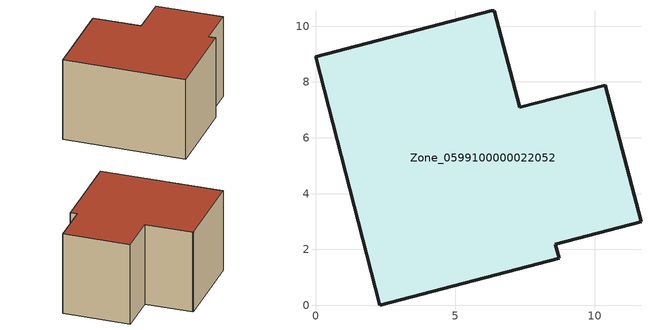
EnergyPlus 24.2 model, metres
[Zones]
Zone_0599100000022052
 floor ground (C_G): 0,8.9 6.29,10.55 6.41,10.55 7.32,7.09 10.38,7.89 11.66,3 8.6,2.19 8.73,1.68 2.3,0 z3.03
 wall outside (C_F): 2.3,0 8.73,1.68 8.6,2.19 11.66,3 10.38,7.89 7.32,7.09 6.41,10.55 6.29,10.55 0,8.9 2.3,0 z3.03:9.39
 roof outside (C_R): 6.29,10.55 0,8.9 2.3,0 8.73,1.68 8.6,2.19 11.66,3 10.38,7.89 7.32,7.09 6.41,10.55 z9.39
[BUILDING]
Pand.0599100000022052: North Axis=0; Terrain=City; Loads Convergence Tolerance Value=0.04; Temperature Convergence Tolerance Value=0.4; Solar Distribution=FullExterior; Maximum Number of Warmup Days=25; Minimum Number of Warmup Days=1
[Site:Location]
Rotterdam.The.Hague.AP_ZH_NLD Design_Conditions: Latitude=51.96; Longitude=4.45; Time Zone=1; Elevation=-4.5
[SITE:GROUNDTEMPERATURE:BUILDINGSURFACE]
18, 18, 18, 18, 18, 18, 18, 18, 18, 18, 18, 18
[MATERIAL] Thermal Absorptance=0.9; Solar Absorptance=0.7; Visible Absorptance=0.7
Name | Roughness | Thickness | Conductivity | Density | Specific Heat
G.TC.1946-1964 | MediumSmooth | 0.15 | 1 | 540 | 1210
F.TC.1946-1964 | Rough | 0.3 | 0.857143 | 1920 | 840
R.TC.1946-1964 | MediumRough | 0.2 | 0.235294 | 1500 | 1000
[CONSTRUCTION]
C_G: G.TC.1946-1964
C_F: F.TC.1946-1964
C_R: R.TC.1946-1964
[ZONE]
Zone_0599100000022052: Type=1; Multiplier=1; Ceiling Height=Autocalculate; Volume=Autocalculate; Floor Area=autocalculate; Part of Total Floor Area=Yes
[ZONEINFILTRATION:DESIGNFLOWRATE]
Infil_Zone_0599100000022052: Zone or ZoneList or Space or SpaceList=Zone_0599100000022052; Schedule=AlwaysOn; Design Flow Rate Calculation Method=Flow/Area; Flow Rate per Floor Area=0.003; Constant Term Coefficient=1; Temperature Term Coefficient=0; Velocity Term Coefficient=0; Velocity Squared Term Coefficient=0
[HVACTEMPLATE:ZONE:IDEALLOADSAIRSYSTEM]
Zone_0599100000022052: Maximum Heating Supply Air Temperature=50; Minimum Cooling Supply Air Temperature=13; Maximum Heating Supply Air Humidity Ratio=0.0156; Minimum Cooling Supply Air Humidity Ratio=0.0077; Heating Limit=NoLimit; Cooling Limit=NoLimit; Dehumidification Control Type=ConstantSensibleHeatRatio; Cooling Sensible Heat Ratio=0.7; Dehumidification Setpoint=60; Humidification Control Type=None; Humidification Setpoint=30; Outdoor Air Method=None; Outdoor Air Flow Rate per Person=0.00944; Outdoor Air Flow Rate per Zone Floor Area=0; Outdoor Air Flow Rate per Zone=0; Demand Controlled Ventilation Type=None; Outdoor Air Economizer Type=NoEconomizer; Heat Recovery Type=None; Sensible Heat Recovery Effectiveness=0.7; Latent Heat Recovery Effectiveness=0.65
[ZONECONTROL:THERMOSTAT]
ThermostatControl_Zone_0599100000022052: Zone or ZoneList=Zone_0599100000022052; Control Type Schedule=DualSetpointControlType; Control 1=Thermostat_Zone_0599100000022052; Temperature Difference Between Cutout And Setpoint=0
[THERMOSTATSETPOINT:DUALSETPOINT]
Thermostat_Zone_0599100000022052: Heating Setpoint Temperature Schedule=HeatingSetpoint_Zone_0599100000022052; Cooling Setpoint Temperature Schedule=CoolingSetpoint_Zone_0599100000022052
[SCHEDULE:COMPACT]
HeatingSetpoint_Zone_0599100000022052: Through: 12/31, For: AllDays, Until: 24:00, 21
CoolingSetpoint_Zone_0599100000022052: Through: 12/31, For: AllDays, Until: 24:00, 24
DualSetpointControlType: Through: 12/31, For: AllDays, Until: 24:00, 4
AlwaysOn: Through: 12/31, For: AllDays, Until: 24:00, 1
